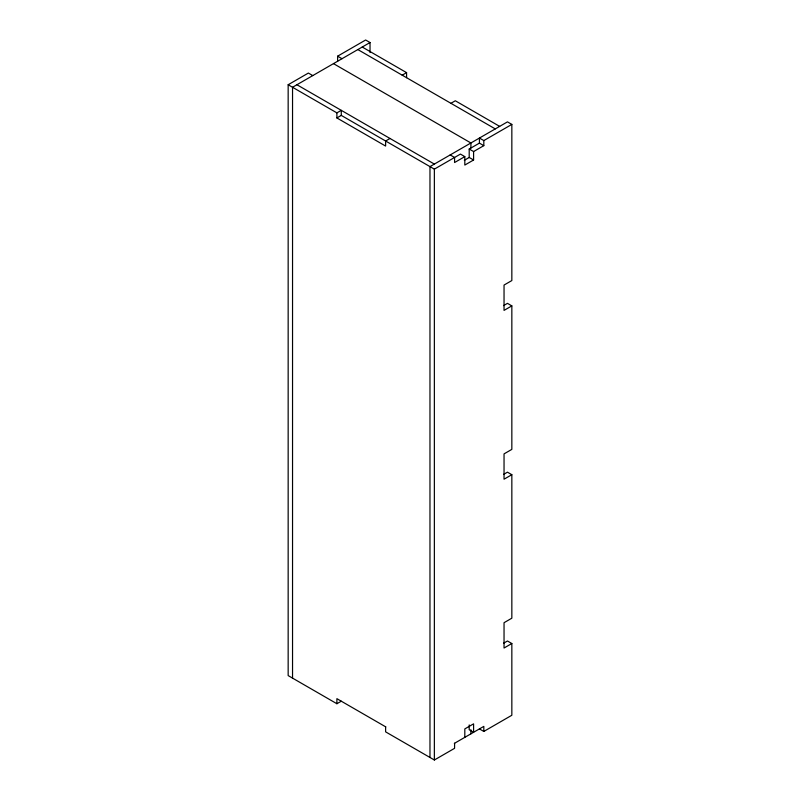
<?xml version="1.0" encoding="UTF-8"?>
<svg xmlns="http://www.w3.org/2000/svg" width="800" height="800" viewBox="0 0 800 800"><rect width="100%" height="100%" fill="white"/><g stroke="black" fill="none" stroke-linecap="round" stroke-linejoin="round"><path stroke-width="1.2" d="M470.91 148.04L470.91 142.98L333.48 63.63M341.28 701.2L336.89 703.73L288.16 675.59L288.16 84.74L308.38 73.06L312.77 75.59M337.62 61.24L337.62 56.18L365.64 40L370.03 42.53L370.03 52.53M370.03 42.53L292.54 87.27L292.54 678.13M336.89 112.87L341.28 110.34L341.28 115.4L336.89 117.94L336.89 112.87L288.16 84.74M402.19 75.17L406.58 72.64L406.58 77.7M390.01 138.47L385.62 141.01L385.62 146.07L336.89 117.94M450.93 103.31L455.31 100.77L499.66 126.38M341.28 115.4L434.36 169.14L460.43 154.09L464.81 156.62L464.81 165.06L473.59 160L473.59 151.56L469.2 149.03L469.2 157.47L464.33 160.28M469.2 149.03L479.43 143.12L483.82 145.65L483.82 140.58L511.84 124.41L511.84 280.56L504.04 285.06L504.04 310.39L511.84 305.88L511.84 449.38L504.04 453.88L504.04 479.2L511.84 474.7L511.84 618.19L504.04 622.7L504.04 648.02L511.84 643.52L511.84 715.26L483.82 731.44L479.43 728.91M464.81 156.62L454.58 162.53L454.58 157.47L450.19 154.93M473.59 151.56L483.82 145.65M503.56 305.6L507.46 303.35L511.84 305.88M503.56 474.42L507.46 472.17L511.84 474.7M503.56 643.24L507.46 640.99L511.84 643.52M454.34 743.4L483.82 726.38L483.82 731.44M385.62 726.8L385.62 731.86L434.36 760L454.58 748.32L454.58 743.26M511.84 124.41L507.46 121.87L429.97 166.61L429.97 757.47M362.23 47.03L406.58 72.64M357.85 49.57L495.27 128.91M337.62 56.18L342.01 58.71M483.82 140.58L479.43 138.05L479.43 143.12M469.2 157.47L473.59 160M296.93 84.74L434.36 164.08M385.77 726.89L336.89 698.66L336.89 703.73M470.91 729.78L470.91 733.83M469.2 724.93L469.2 729.75L473.59 732.29L473.59 723.85L464.81 728.91L464.81 737.35M434.36 169.14L434.36 760"/></g></svg>
